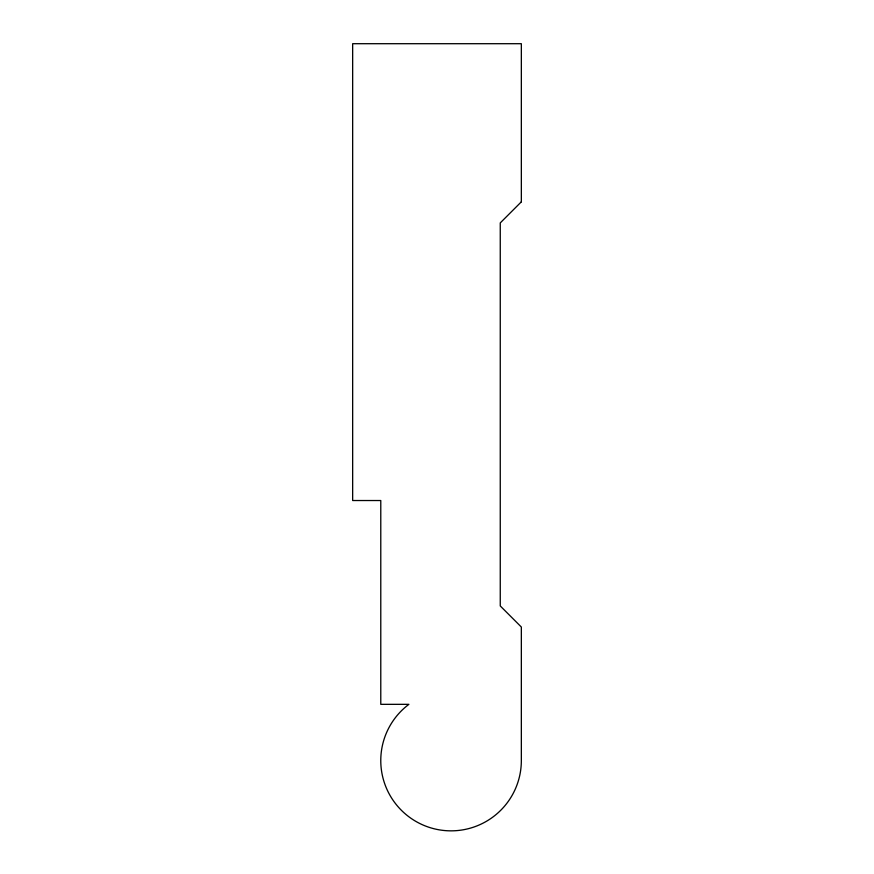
<?xml version="1.0" encoding="UTF-8"?>
<svg xmlns="http://www.w3.org/2000/svg" width="874" height="874" viewBox="0 0 874 874"><rect width="100%" height="100%" fill="white"/><g stroke="black" fill="none" stroke-linecap="round" stroke-linejoin="round"><path stroke-width="1.31" d="M521.341 201.828L500.256 222.914L500.256 605.944L521.341 627.029L521.341 760.566A70.281 70.281 0 0 1 419.629 823.428A70.281 70.281 0 0 1 408.89 704.335L380.78 704.335L380.78 500.529L352.659 500.529L352.659 43.7L521.341 43.7L521.341 201.828"/></g></svg>
